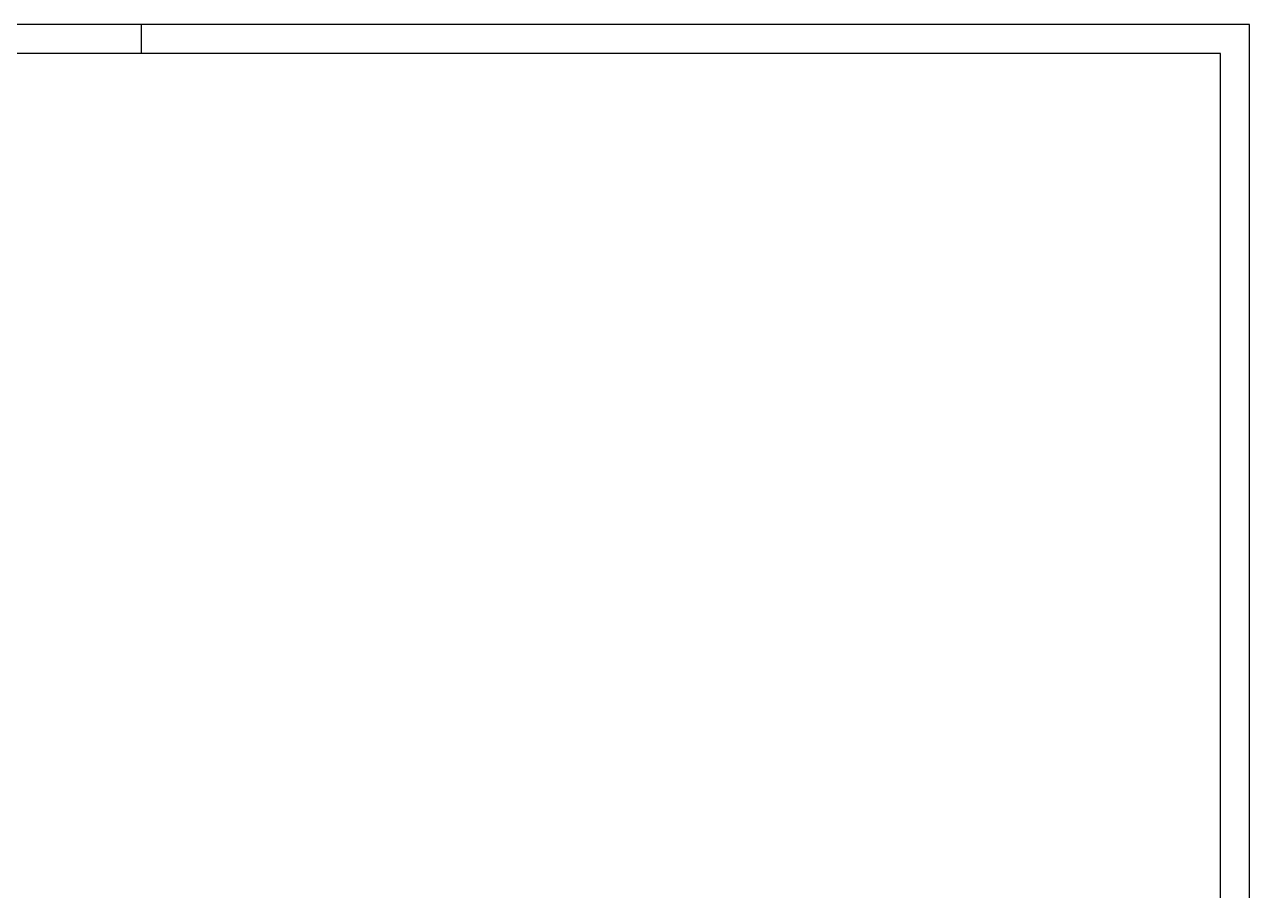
# Model space of a CAD drawing. Header units: millimetres. Extents: x -59 to 8965, y -1405 to 328.
# Drawn here: x 205 to 415, y -906.5 to -758 of the extents above; entities that cross this region are included whole.
import ezdxf

# ---------------------------------------------------------------- set-up
doc = ezdxf.new("R2010")
doc.units = ezdxf.units.MM
doc.header["$LTSCALE"] = 2
doc.layers.add('FRAME51', color=7, linetype='Continuous')
doc.styles.add('Arial', font='arial.ttf')
doc.styles.add('SIMPLEX', font='simplex.shx', dxfattribs={"width": 0.8})

# ---------------------------------------------------------------- blocks, each defined once
blk = doc.blocks.new('RAHMEN_RAHM-A3Q')
at = {"layer": 'FRAME51', "color": 3, "linetype": 'Continuous'}
blk.add_line((225, 292), (225, 287), dxfattribs=at)
at = {"layer": 'FRAME51', "color": 7, "linetype": 'Continuous'}
blk.add_lwpolyline([(415, -5), (415, 292), (-5, 292), (-5, -5)], close=True, dxfattribs=at)
at = {"layer": 'FRAME51', "color": 4}
blk.add_lwpolyline([(410, 65.8), (410, 287), (0, 287), (0, 0), (232, 0)], dxfattribs=at)
at = {"layer": 'FRAME51', "style": 'Arial'}
for tag, p in [('CAD_KDZNR', (1.36, 283.62)), ('KDZNR', (47.61, 283.02)), ('CAD_KDMAT_PROMPT', (1.36, 278.62)), ('KDMAT', (47.61, 278.02))]:
    blk.add_attdef(tag, p, '', height=1.8, dxfattribs=at)
at = {"layer": 'FRAME51', "flags": 1}
for tag, p in [('FILENAME', (318.82, -2.19)), ('KBZ', (330.5, -2.19))]:
    blk.add_attdef(tag, p, '', height=1, dxfattribs=at)
at = {"layer": 'FRAME51', "style": 'SIMPLEX', "width": 0.7}
for tag, p in [('MADR_INIT', (335.63, -3.52)), ('DATUM', (361.13, -3.52))]:
    blk.add_attdef(tag, p, '', height=2.5, dxfattribs=at)

msp = doc.modelspace()

# ---------------------------------------------------------------- block references
at = {"layer": 'FRAME51'}
msp.add_blockref('RAHMEN_RAHM-A3Q', (0, -1050), dxfattribs=at)

doc.saveas('drawing.dxf')
